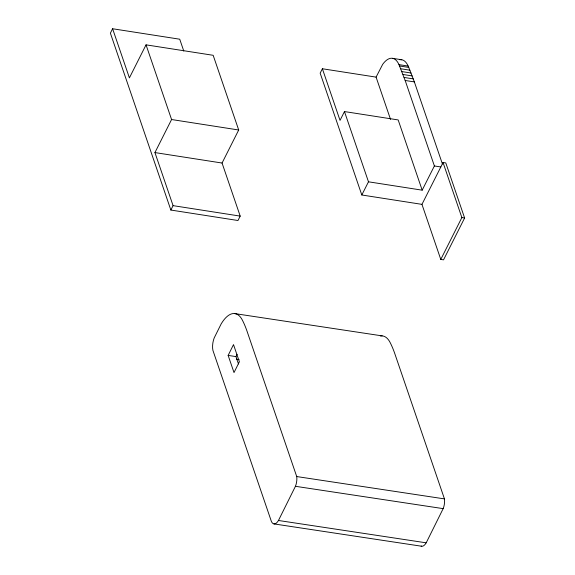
<?xml version="1.0" encoding="UTF-8"?>
<svg xmlns="http://www.w3.org/2000/svg" width="575" height="575" viewBox="0 0 575 575"><rect width="100%" height="100%" fill="white"/><g stroke="black" fill="none" stroke-linecap="round" stroke-linejoin="round"><path stroke-width="0.86" d="M440.838 166.966L443.037 162.509L445.79 162.933L464.614 218.004L443.533 259.857L440.781 259.426L421.957 204.362L440.838 166.966L434.391 165.959L405.174 80.478L398.964 64.63A33.659 13.858 -81.1 0 0 382.684 64.335L376.086 77.122L390.547 119.435M228.146 355.415L233.515 344.605L239.38 361.768L234.011 372.571L228.146 355.415L235.951 356.593L238.467 363.946M235.951 356.593L237.101 354.279M278.458 520.483L295.435 486.299A8.869 3.63 -81.4 0 0 296.722 476.553L247.106 331.408A128.218 52.411 -81.4 0 0 242.456 320.297A41.616 17.013 -81.4 0 0 221.102 324.034L214.202 337.928A10.63 4.341 -81.4 0 0 212.93 350.441L271.386 521.439A13.419 5.484 -81.4 0 0 278.458 520.483L426.19 542.822L443.167 508.638A8.869 3.63 -81.4 0 0 444.453 498.892L394.838 353.754A128.218 52.411 -81.4 0 0 390.188 342.635A41.616 17.013 -81.4 0 0 380.312 335.98M112.607 28.75L110.386 33.156L170.861 210.048L237.978 220.513L240.199 216.107L222.058 163.034L238.697 129.993L213.167 55.301L146.043 44.843L129.404 77.884L112.607 28.75L179.731 39.208L183.784 51.074M170.861 210.048L173.075 205.642L154.934 152.576L171.58 119.528L146.043 44.843M376.086 77.122L322.388 68.756L320.167 73.162L361.812 194.99L421.957 204.362M344.468 111.564L368.482 181.808L422.179 190.174L398.173 119.931L344.468 111.564L340.033 120.376L322.388 68.756M422.179 190.174L434.391 165.959M440.781 259.426L461.862 217.573L443.037 162.509M361.812 194.99L368.482 181.808M234.471 313.548L382.202 335.893M236.397 359.167L239.056 359.569M296.722 476.553L444.453 498.892M295.435 486.299L443.167 508.638M273.995 523.911L421.727 546.25M392.603 58.334L401.796 59.764M398.964 64.63L408.157 66.067L408.76 67.419L414.367 81.916L442.434 164.004M399.567 65.981L408.76 67.419M400.746 68.756L409.939 70.186M401.896 71.587L411.096 73.025M403.018 74.491L412.217 75.922M404.11 77.453L413.303 78.89M405.174 80.478L414.367 81.916M171.58 119.528L238.697 129.993M154.934 152.576L222.058 163.034M461.862 217.573L464.614 218.004M173.075 205.642L240.199 216.107M426.19 542.822A13.419 5.484 -81.4 0 1 421.123 546.077M399.869 59.735A33.659 13.858 -81.1 0 1 408.157 66.067"/></g></svg>
